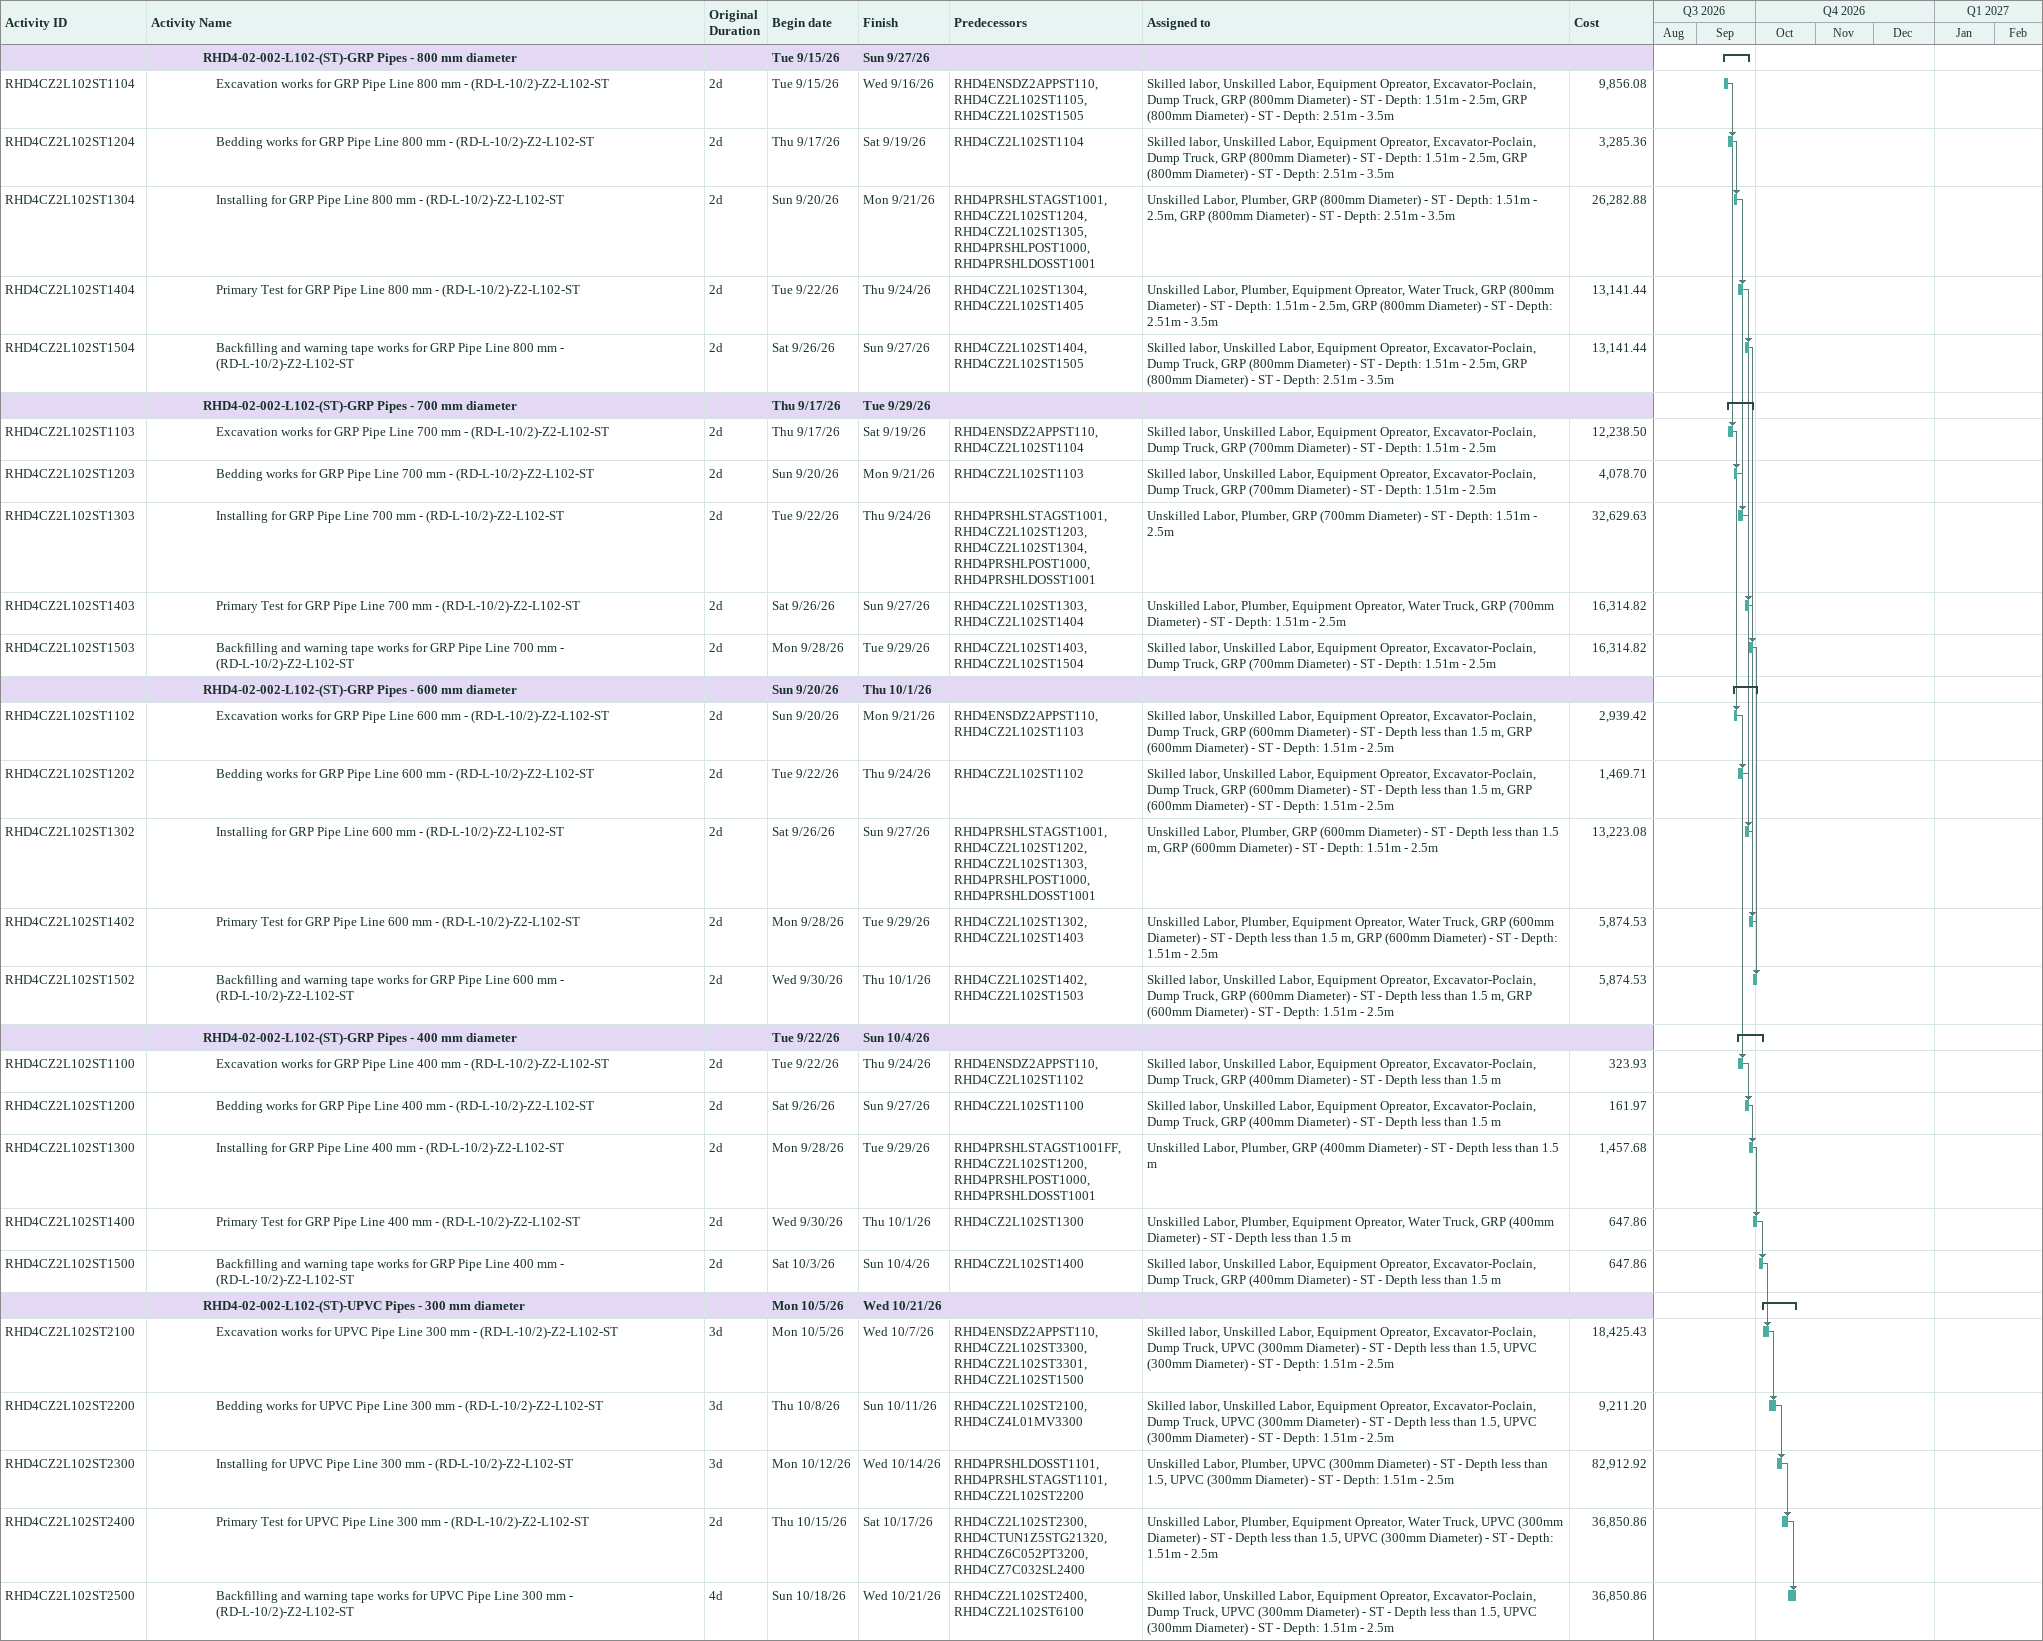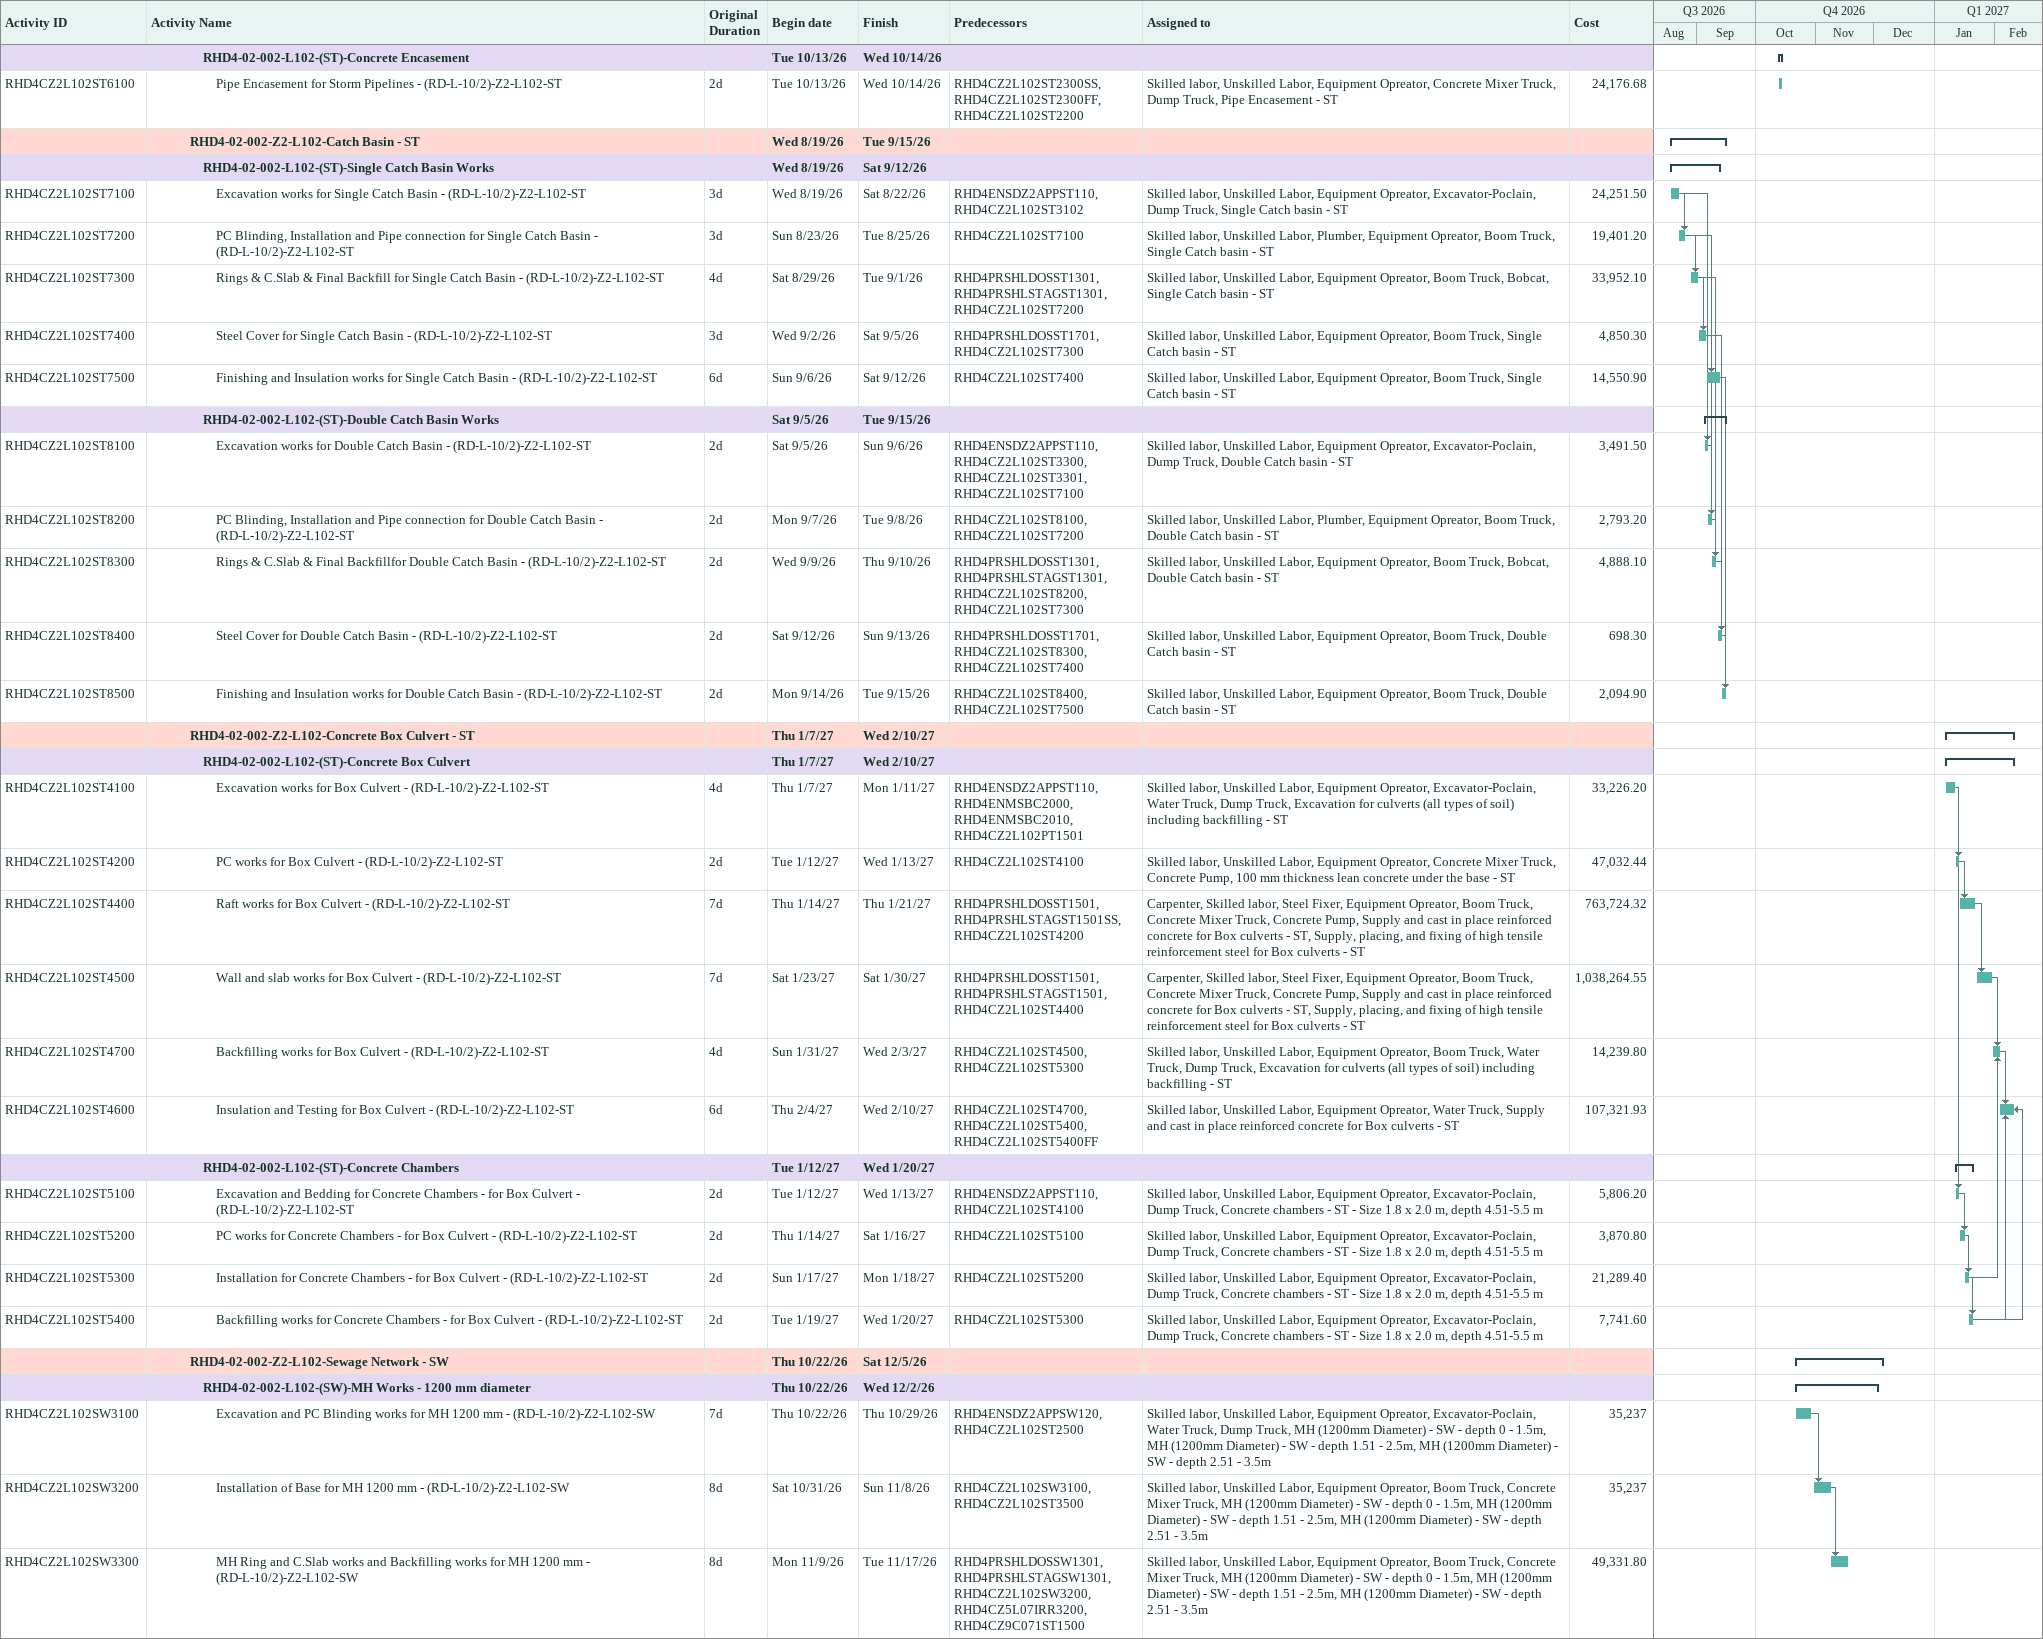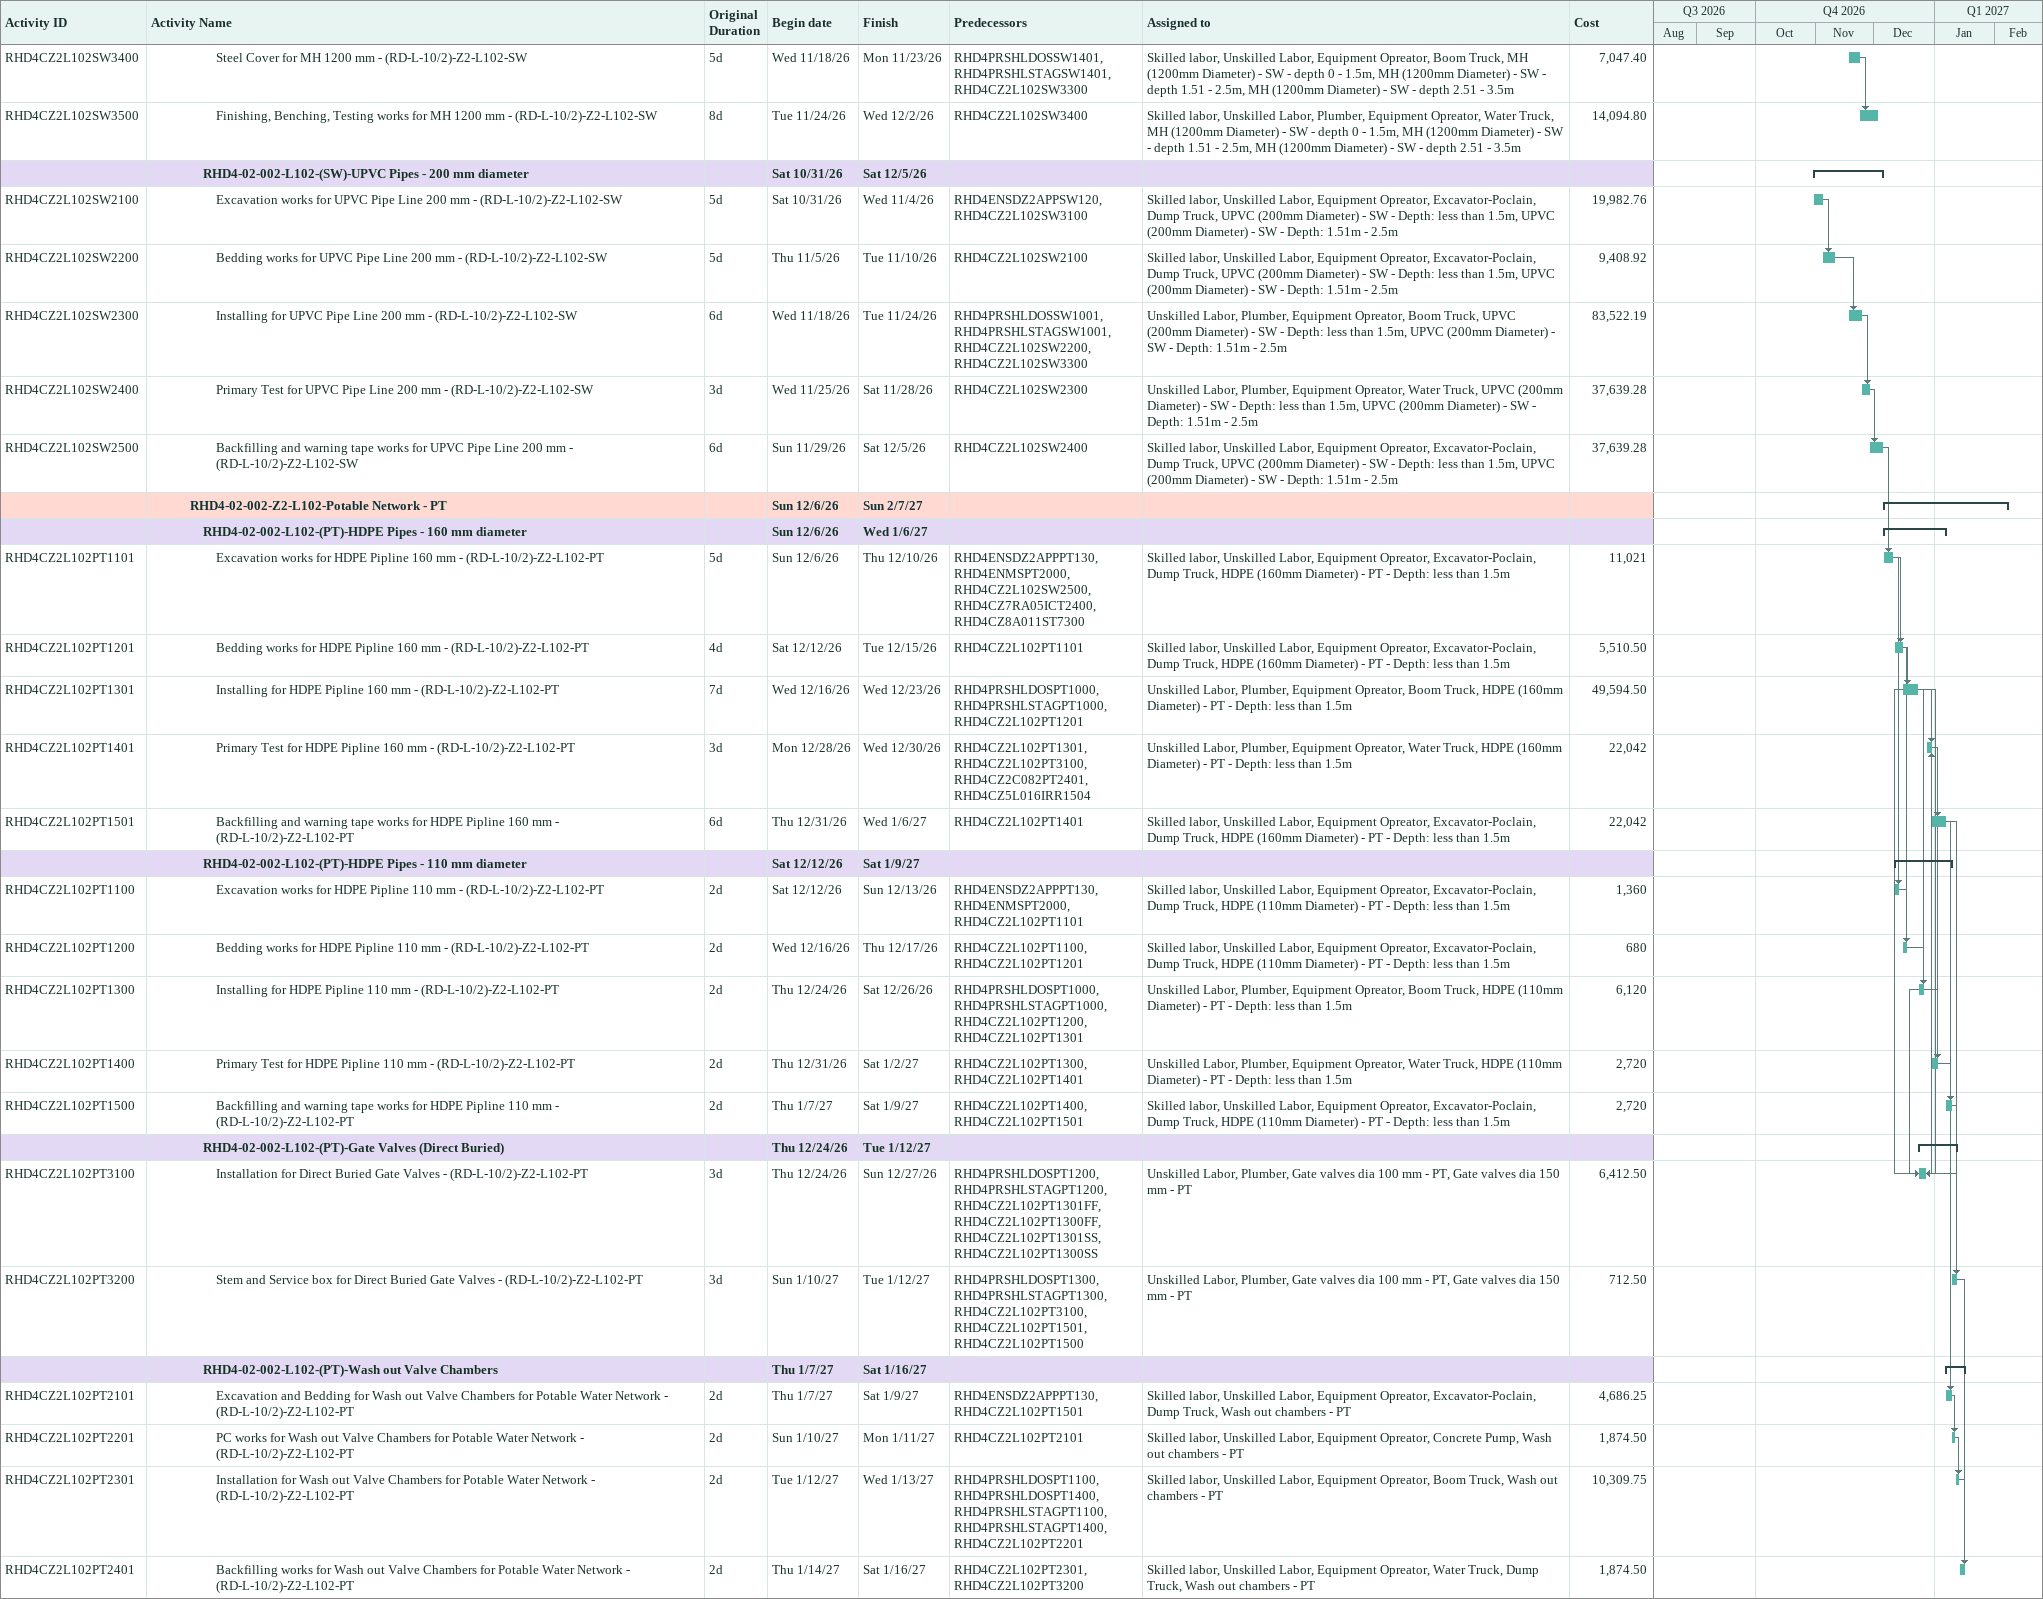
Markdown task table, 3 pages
| ID | Level | Task | Original duration | Start | Finish | Predecessors | Resources | Cost |
|---|---|---|---|---|---|---|---|---|
|  | 5 | **RHD4-02-002-L102-(ST)-GRP Pipes - 800 mm diameter** |  | 2026-09-15 | 2026-09-27 |  |  |  |
| RHD4CZ2L102ST1104 | 6 | Excavation works for GRP Pipe Line 800 mm - (RD-L-10/2)-Z2-L102-ST | 2d | 2026-09-15 | 2026-09-16 | RHD4ENSDZ2APPST110, RHD4CZ2L102ST1105, RHD4CZ2L102ST1505 | Skilled labor, Unskilled Labor, Equipment Opreator, Excavator-Poclain, Dump Truck, GRP (800mm Diameter) - ST - Depth: 1.51m - 2.5m, GRP (800mm Diameter) - ST - Depth: 2.51m - 3.5m | 9856.08 |
| RHD4CZ2L102ST1204 | 6 | Bedding works for GRP Pipe Line 800 mm - (RD-L-10/2)-Z2-L102-ST | 2d | 2026-09-17 | 2026-09-19 | RHD4CZ2L102ST1104 | Skilled labor, Unskilled Labor, Equipment Opreator, Excavator-Poclain, Dump Truck, GRP (800mm Diameter) - ST - Depth: 1.51m - 2.5m, GRP (800mm Diameter) - ST - Depth: 2.51m - 3.5m | 3285.36 |
| RHD4CZ2L102ST1304 | 6 | Installing for GRP Pipe Line 800 mm - (RD-L-10/2)-Z2-L102-ST | 2d | 2026-09-20 | 2026-09-21 | RHD4PRSHLSTAGST1001, RHD4CZ2L102ST1204, RHD4CZ2L102ST1305, RHD4PRSHLPOST1000, RHD4PRSHLDOSST1001 | Unskilled Labor, Plumber, GRP (800mm Diameter) - ST - Depth: 1.51m - 2.5m, GRP (800mm Diameter) - ST - Depth: 2.51m - 3.5m | 26282.88 |
| RHD4CZ2L102ST1404 | 6 | Primary Test for GRP Pipe Line 800 mm - (RD-L-10/2)-Z2-L102-ST | 2d | 2026-09-22 | 2026-09-24 | RHD4CZ2L102ST1304, RHD4CZ2L102ST1405 | Unskilled Labor, Plumber, Equipment Opreator, Water Truck, GRP (800mm Diameter) - ST - Depth: 1.51m - 2.5m, GRP (800mm Diameter) - ST - Depth: 2.51m - 3.5m | 13141.44 |
| RHD4CZ2L102ST1504 | 6 | Backfilling and warning tape works for GRP Pipe Line 800 mm - (RD-L-10/2)-Z2-L102-ST | 2d | 2026-09-26 | 2026-09-27 | RHD4CZ2L102ST1404, RHD4CZ2L102ST1505 | Skilled labor, Unskilled Labor, Equipment Opreator, Excavator-Poclain, Dump Truck, GRP (800mm Diameter) - ST - Depth: 1.51m - 2.5m, GRP (800mm Diameter) - ST - Depth: 2.51m - 3.5m | 13141.44 |
|  | 5 | **RHD4-02-002-L102-(ST)-GRP Pipes - 700 mm diameter** |  | 2026-09-17 | 2026-09-29 |  |  |  |
| RHD4CZ2L102ST1103 | 6 | Excavation works for GRP Pipe Line 700 mm - (RD-L-10/2)-Z2-L102-ST | 2d | 2026-09-17 | 2026-09-19 | RHD4ENSDZ2APPST110, RHD4CZ2L102ST1104 | Skilled labor, Unskilled Labor, Equipment Opreator, Excavator-Poclain, Dump Truck, GRP (700mm Diameter) - ST - Depth: 1.51m - 2.5m | 12238.50 |
| RHD4CZ2L102ST1203 | 6 | Bedding works for GRP Pipe Line 700 mm - (RD-L-10/2)-Z2-L102-ST | 2d | 2026-09-20 | 2026-09-21 | RHD4CZ2L102ST1103 | Skilled labor, Unskilled Labor, Equipment Opreator, Excavator-Poclain, Dump Truck, GRP (700mm Diameter) - ST - Depth: 1.51m - 2.5m | 4078.70 |
| RHD4CZ2L102ST1303 | 6 | Installing for GRP Pipe Line 700 mm - (RD-L-10/2)-Z2-L102-ST | 2d | 2026-09-22 | 2026-09-24 | RHD4PRSHLSTAGST1001, RHD4CZ2L102ST1203, RHD4CZ2L102ST1304, RHD4PRSHLPOST1000, RHD4PRSHLDOSST1001 | Unskilled Labor, Plumber, GRP (700mm Diameter) - ST - Depth: 1.51m - 2.5m | 32629.63 |
| RHD4CZ2L102ST1403 | 6 | Primary Test for GRP Pipe Line 700 mm - (RD-L-10/2)-Z2-L102-ST | 2d | 2026-09-26 | 2026-09-27 | RHD4CZ2L102ST1303, RHD4CZ2L102ST1404 | Unskilled Labor, Plumber, Equipment Opreator, Water Truck, GRP (700mm Diameter) - ST - Depth: 1.51m - 2.5m | 16314.82 |
| RHD4CZ2L102ST1503 | 6 | Backfilling and warning tape works for GRP Pipe Line 700 mm - (RD-L-10/2)-Z2-L102-ST | 2d | 2026-09-28 | 2026-09-29 | RHD4CZ2L102ST1403, RHD4CZ2L102ST1504 | Skilled labor, Unskilled Labor, Equipment Opreator, Excavator-Poclain, Dump Truck, GRP (700mm Diameter) - ST - Depth: 1.51m - 2.5m | 16314.82 |
|  | 5 | **RHD4-02-002-L102-(ST)-GRP Pipes - 600 mm diameter** |  | 2026-09-20 | 2026-10-01 |  |  |  |
| RHD4CZ2L102ST1102 | 6 | Excavation works for GRP Pipe Line 600 mm - (RD-L-10/2)-Z2-L102-ST | 2d | 2026-09-20 | 2026-09-21 | RHD4ENSDZ2APPST110, RHD4CZ2L102ST1103 | Skilled labor, Unskilled Labor, Equipment Opreator, Excavator-Poclain, Dump Truck, GRP (600mm Diameter) - ST - Depth less than 1.5 m, GRP (600mm Diameter) - ST - Depth: 1.51m - 2.5m | 2939.42 |
| RHD4CZ2L102ST1202 | 6 | Bedding works for GRP Pipe Line 600 mm - (RD-L-10/2)-Z2-L102-ST | 2d | 2026-09-22 | 2026-09-24 | RHD4CZ2L102ST1102 | Skilled labor, Unskilled Labor, Equipment Opreator, Excavator-Poclain, Dump Truck, GRP (600mm Diameter) - ST - Depth less than 1.5 m, GRP (600mm Diameter) - ST - Depth: 1.51m - 2.5m | 1469.71 |
| RHD4CZ2L102ST1302 | 6 | Installing for GRP Pipe Line 600 mm - (RD-L-10/2)-Z2-L102-ST | 2d | 2026-09-26 | 2026-09-27 | RHD4PRSHLSTAGST1001, RHD4CZ2L102ST1202, RHD4CZ2L102ST1303, RHD4PRSHLPOST1000, RHD4PRSHLDOSST1001 | Unskilled Labor, Plumber, GRP (600mm Diameter) - ST - Depth less than 1.5 m, GRP (600mm Diameter) - ST - Depth: 1.51m - 2.5m | 13223.08 |
| RHD4CZ2L102ST1402 | 6 | Primary Test for GRP Pipe Line 600 mm - (RD-L-10/2)-Z2-L102-ST | 2d | 2026-09-28 | 2026-09-29 | RHD4CZ2L102ST1302, RHD4CZ2L102ST1403 | Unskilled Labor, Plumber, Equipment Opreator, Water Truck, GRP (600mm Diameter) - ST - Depth less than 1.5 m, GRP (600mm Diameter) - ST - Depth: 1.51m - 2.5m | 5874.53 |
| RHD4CZ2L102ST1502 | 6 | Backfilling and warning tape works for GRP Pipe Line 600 mm - (RD-L-10/2)-Z2-L102-ST | 2d | 2026-09-30 | 2026-10-01 | RHD4CZ2L102ST1402, RHD4CZ2L102ST1503 | Skilled labor, Unskilled Labor, Equipment Opreator, Excavator-Poclain, Dump Truck, GRP (600mm Diameter) - ST - Depth less than 1.5 m, GRP (600mm Diameter) - ST - Depth: 1.51m - 2.5m | 5874.53 |
|  | 5 | **RHD4-02-002-L102-(ST)-GRP Pipes - 400 mm diameter** |  | 2026-09-22 | 2026-10-04 |  |  |  |
| RHD4CZ2L102ST1100 | 6 | Excavation works for GRP Pipe Line 400 mm - (RD-L-10/2)-Z2-L102-ST | 2d | 2026-09-22 | 2026-09-24 | RHD4ENSDZ2APPST110, RHD4CZ2L102ST1102 | Skilled labor, Unskilled Labor, Equipment Opreator, Excavator-Poclain, Dump Truck, GRP (400mm Diameter) - ST - Depth less than 1.5 m | 323.93 |
| RHD4CZ2L102ST1200 | 6 | Bedding works for GRP Pipe Line 400 mm - (RD-L-10/2)-Z2-L102-ST | 2d | 2026-09-26 | 2026-09-27 | RHD4CZ2L102ST1100 | Skilled labor, Unskilled Labor, Equipment Opreator, Excavator-Poclain, Dump Truck, GRP (400mm Diameter) - ST - Depth less than 1.5 m | 161.97 |
| RHD4CZ2L102ST1300 | 6 | Installing for GRP Pipe Line 400 mm - (RD-L-10/2)-Z2-L102-ST | 2d | 2026-09-28 | 2026-09-29 | RHD4PRSHLSTAGST1001FF, RHD4CZ2L102ST1200, RHD4PRSHLPOST1000, RHD4PRSHLDOSST1001 | Unskilled Labor, Plumber, GRP (400mm Diameter) - ST - Depth less than 1.5 m | 1457.68 |
| RHD4CZ2L102ST1400 | 6 | Primary Test for GRP Pipe Line 400 mm - (RD-L-10/2)-Z2-L102-ST | 2d | 2026-09-30 | 2026-10-01 | RHD4CZ2L102ST1300 | Unskilled Labor, Plumber, Equipment Opreator, Water Truck, GRP (400mm Diameter) - ST - Depth less than 1.5 m | 647.86 |
| RHD4CZ2L102ST1500 | 6 | Backfilling and warning tape works for GRP Pipe Line 400 mm - (RD-L-10/2)-Z2-L102-ST | 2d | 2026-10-03 | 2026-10-04 | RHD4CZ2L102ST1400 | Skilled labor, Unskilled Labor, Equipment Opreator, Excavator-Poclain, Dump Truck, GRP (400mm Diameter) - ST - Depth less than 1.5 m | 647.86 |
|  | 5 | **RHD4-02-002-L102-(ST)-UPVC Pipes - 300 mm diameter** |  | 2026-10-05 | 2026-10-21 |  |  |  |
| RHD4CZ2L102ST2100 | 6 | Excavation works for UPVC Pipe Line 300 mm - (RD-L-10/2)-Z2-L102-ST | 3d | 2026-10-05 | 2026-10-07 | RHD4ENSDZ2APPST110, RHD4CZ2L102ST3300, RHD4CZ2L102ST3301, RHD4CZ2L102ST1500 | Skilled labor, Unskilled Labor, Equipment Opreator, Excavator-Poclain, Dump Truck, UPVC (300mm Diameter) - ST - Depth less than 1.5, UPVC (300mm Diameter) - ST - Depth: 1.51m - 2.5m | 18425.43 |
| RHD4CZ2L102ST2200 | 6 | Bedding works for UPVC Pipe Line 300 mm - (RD-L-10/2)-Z2-L102-ST | 3d | 2026-10-08 | 2026-10-11 | RHD4CZ2L102ST2100, RHD4CZ4L01MV3300 | Skilled labor, Unskilled Labor, Equipment Opreator, Excavator-Poclain, Dump Truck, UPVC (300mm Diameter) - ST - Depth less than 1.5, UPVC (300mm Diameter) - ST - Depth: 1.51m - 2.5m | 9211.20 |
| RHD4CZ2L102ST2300 | 6 | Installing for UPVC Pipe Line 300 mm - (RD-L-10/2)-Z2-L102-ST | 3d | 2026-10-12 | 2026-10-14 | RHD4PRSHLDOSST1101, RHD4PRSHLSTAGST1101, RHD4CZ2L102ST2200 | Unskilled Labor, Plumber, UPVC (300mm Diameter) - ST - Depth less than 1.5, UPVC (300mm Diameter) - ST - Depth: 1.51m - 2.5m | 82912.92 |
| RHD4CZ2L102ST2400 | 6 | Primary Test for UPVC Pipe Line 300 mm - (RD-L-10/2)-Z2-L102-ST | 2d | 2026-10-15 | 2026-10-17 | RHD4CZ2L102ST2300, RHD4CTUN1Z5STG21320, RHD4CZ6C052PT3200, RHD4CZ7C032SL2400 | Unskilled Labor, Plumber, Equipment Opreator, Water Truck, UPVC (300mm Diameter) - ST - Depth less than 1.5, UPVC (300mm Diameter) - ST - Depth: 1.51m - 2.5m | 36850.86 |
| RHD4CZ2L102ST2500 | 6 | Backfilling and warning tape works for UPVC Pipe Line 300 mm - (RD-L-10/2)-Z2-L102-ST | 4d | 2026-10-18 | 2026-10-21 | RHD4CZ2L102ST2400, RHD4CZ2L102ST6100 | Skilled labor, Unskilled Labor, Equipment Opreator, Excavator-Poclain, Dump Truck, UPVC (300mm Diameter) - ST - Depth less than 1.5, UPVC (300mm Diameter) - ST - Depth: 1.51m - 2.5m | 36850.86 |
|  | 5 | **RHD4-02-002-L102-(ST)-Concrete Encasement** |  | 2026-10-13 | 2026-10-14 |  |  |  |
| RHD4CZ2L102ST6100 | 6 | Pipe Encasement for Storm Pipelines - (RD-L-10/2)-Z2-L102-ST | 2d | 2026-10-13 | 2026-10-14 | RHD4CZ2L102ST2300SS, RHD4CZ2L102ST2300FF, RHD4CZ2L102ST2200 | Skilled labor, Unskilled Labor, Equipment Opreator, Concrete Mixer Truck, Dump Truck, Pipe Encasement - ST | 24176.68 |
|  | 4 | **RHD4-02-002-Z2-L102-Catch Basin - ST** |  | 2026-08-19 | 2026-09-15 |  |  |  |
|  | 5 | **RHD4-02-002-L102-(ST)-Single Catch Basin Works** |  | 2026-08-19 | 2026-09-12 |  |  |  |
| RHD4CZ2L102ST7100 | 6 | Excavation works for Single Catch Basin - (RD-L-10/2)-Z2-L102-ST | 3d | 2026-08-19 | 2026-08-22 | RHD4ENSDZ2APPST110, RHD4CZ2L102ST3102 | Skilled labor, Unskilled Labor, Equipment Opreator, Excavator-Poclain, Dump Truck, Single Catch basin - ST | 24251.50 |
| RHD4CZ2L102ST7200 | 6 | PC Blinding, Installation and Pipe connection for Single Catch Basin - (RD-L-10/2)-Z2-L102-ST | 3d | 2026-08-23 | 2026-08-25 | RHD4CZ2L102ST7100 | Skilled labor, Unskilled Labor, Plumber, Equipment Opreator, Boom Truck, Single Catch basin - ST | 19401.20 |
| RHD4CZ2L102ST7300 | 6 | Rings & C.Slab & Final Backfill for Single Catch Basin - (RD-L-10/2)-Z2-L102-ST | 4d | 2026-08-29 | 2026-09-01 | RHD4PRSHLDOSST1301, RHD4PRSHLSTAGST1301, RHD4CZ2L102ST7200 | Skilled labor, Unskilled Labor, Equipment Opreator, Boom Truck, Bobcat, Single Catch basin - ST | 33952.10 |
| RHD4CZ2L102ST7400 | 6 | Steel Cover for Single Catch Basin - (RD-L-10/2)-Z2-L102-ST | 3d | 2026-09-02 | 2026-09-05 | RHD4PRSHLDOSST1701, RHD4CZ2L102ST7300 | Skilled labor, Unskilled Labor, Equipment Opreator, Boom Truck, Single Catch basin - ST | 4850.30 |
| RHD4CZ2L102ST7500 | 6 | Finishing and Insulation works for Single Catch Basin - (RD-L-10/2)-Z2-L102-ST | 6d | 2026-09-06 | 2026-09-12 | RHD4CZ2L102ST7400 | Skilled labor, Unskilled Labor, Equipment Opreator, Boom Truck, Single Catch basin - ST | 14550.90 |
|  | 5 | **RHD4-02-002-L102-(ST)-Double Catch Basin Works** |  | 2026-09-05 | 2026-09-15 |  |  |  |
| RHD4CZ2L102ST8100 | 6 | Excavation works for Double Catch Basin - (RD-L-10/2)-Z2-L102-ST | 2d | 2026-09-05 | 2026-09-06 | RHD4ENSDZ2APPST110, RHD4CZ2L102ST3300, RHD4CZ2L102ST3301, RHD4CZ2L102ST7100 | Skilled labor, Unskilled Labor, Equipment Opreator, Excavator-Poclain, Dump Truck, Double Catch basin - ST | 3491.50 |
| RHD4CZ2L102ST8200 | 6 | PC Blinding, Installation and Pipe connection for Double Catch Basin - (RD-L-10/2)-Z2-L102-ST | 2d | 2026-09-07 | 2026-09-08 | RHD4CZ2L102ST8100, RHD4CZ2L102ST7200 | Skilled labor, Unskilled Labor, Plumber, Equipment Opreator, Boom Truck, Double Catch basin - ST | 2793.20 |
| RHD4CZ2L102ST8300 | 6 | Rings & C.Slab & Final Backfillfor Double Catch Basin - (RD-L-10/2)-Z2-L102-ST | 2d | 2026-09-09 | 2026-09-10 | RHD4PRSHLDOSST1301, RHD4PRSHLSTAGST1301, RHD4CZ2L102ST8200, RHD4CZ2L102ST7300 | Skilled labor, Unskilled Labor, Equipment Opreator, Boom Truck, Bobcat, Double Catch basin - ST | 4888.10 |
| RHD4CZ2L102ST8400 | 6 | Steel Cover for Double Catch Basin - (RD-L-10/2)-Z2-L102-ST | 2d | 2026-09-12 | 2026-09-13 | RHD4PRSHLDOSST1701, RHD4CZ2L102ST8300, RHD4CZ2L102ST7400 | Skilled labor, Unskilled Labor, Equipment Opreator, Boom Truck, Double Catch basin - ST | 698.30 |
| RHD4CZ2L102ST8500 | 6 | Finishing and Insulation works for Double Catch Basin - (RD-L-10/2)-Z2-L102-ST | 2d | 2026-09-14 | 2026-09-15 | RHD4CZ2L102ST8400, RHD4CZ2L102ST7500 | Skilled labor, Unskilled Labor, Equipment Opreator, Boom Truck, Double Catch basin - ST | 2094.90 |
|  | 4 | **RHD4-02-002-Z2-L102-Concrete Box Culvert - ST** |  | 2027-01-07 | 2027-02-10 |  |  |  |
|  | 5 | **RHD4-02-002-L102-(ST)-Concrete Box Culvert** |  | 2027-01-07 | 2027-02-10 |  |  |  |
| RHD4CZ2L102ST4100 | 6 | Excavation works for Box Culvert - (RD-L-10/2)-Z2-L102-ST | 4d | 2027-01-07 | 2027-01-11 | RHD4ENSDZ2APPST110, RHD4ENMSBC2000, RHD4ENMSBC2010, RHD4CZ2L102PT1501 | Skilled labor, Unskilled Labor, Equipment Opreator, Excavator-Poclain, Water Truck, Dump Truck, Excavation for culverts (all types of soil) including backfilling - ST | 33226.20 |
| RHD4CZ2L102ST4200 | 6 | PC works for Box Culvert - (RD-L-10/2)-Z2-L102-ST | 2d | 2027-01-12 | 2027-01-13 | RHD4CZ2L102ST4100 | Skilled labor, Unskilled Labor, Equipment Opreator, Concrete Mixer Truck, Concrete Pump, 100 mm thickness lean concrete under the base - ST | 47032.44 |
| RHD4CZ2L102ST4400 | 6 | Raft works for Box Culvert - (RD-L-10/2)-Z2-L102-ST | 7d | 2027-01-14 | 2027-01-21 | RHD4PRSHLDOSST1501, RHD4PRSHLSTAGST1501SS, RHD4CZ2L102ST4200 | Carpenter, Skilled labor, Steel Fixer, Equipment Opreator, Boom Truck, Concrete Mixer Truck, Concrete Pump, Supply and cast in place reinforced concrete for Box culverts - ST, Supply, placing, and fixing of high tensile reinforcement steel for Box culverts - ST | 763724.32 |
| RHD4CZ2L102ST4500 | 6 | Wall and slab works for Box Culvert - (RD-L-10/2)-Z2-L102-ST | 7d | 2027-01-23 | 2027-01-30 | RHD4PRSHLDOSST1501, RHD4PRSHLSTAGST1501, RHD4CZ2L102ST4400 | Carpenter, Skilled labor, Steel Fixer, Equipment Opreator, Boom Truck, Concrete Mixer Truck, Concrete Pump, Supply and cast in place reinforced concrete for Box culverts - ST, Supply, placing, and fixing of high tensile reinforcement steel for Box culverts - ST | 1038264.55 |
| RHD4CZ2L102ST4700 | 6 | Backfilling works for Box Culvert - (RD-L-10/2)-Z2-L102-ST | 4d | 2027-01-31 | 2027-02-03 | RHD4CZ2L102ST4500, RHD4CZ2L102ST5300 | Skilled labor, Unskilled Labor, Equipment Opreator, Boom Truck, Water Truck, Dump Truck, Excavation for culverts (all types of soil) including backfilling - ST | 14239.80 |
| RHD4CZ2L102ST4600 | 6 | Insulation and Testing for Box Culvert - (RD-L-10/2)-Z2-L102-ST | 6d | 2027-02-04 | 2027-02-10 | RHD4CZ2L102ST4700, RHD4CZ2L102ST5400, RHD4CZ2L102ST5400FF | Skilled labor, Unskilled Labor, Equipment Opreator, Water Truck, Supply and cast in place reinforced concrete for Box culverts - ST | 107321.93 |
|  | 5 | **RHD4-02-002-L102-(ST)-Concrete Chambers** |  | 2027-01-12 | 2027-01-20 |  |  |  |
| RHD4CZ2L102ST5100 | 6 | Excavation and Bedding for Concrete Chambers - for Box Culvert - (RD-L-10/2)-Z2-L102-ST | 2d | 2027-01-12 | 2027-01-13 | RHD4ENSDZ2APPST110, RHD4CZ2L102ST4100 | Skilled labor, Unskilled Labor, Equipment Opreator, Excavator-Poclain, Dump Truck, Concrete chambers - ST - Size 1.8 x 2.0 m, depth 4.51-5.5 m | 5806.20 |
| RHD4CZ2L102ST5200 | 6 | PC works for Concrete Chambers - for Box Culvert - (RD-L-10/2)-Z2-L102-ST | 2d | 2027-01-14 | 2027-01-16 | RHD4CZ2L102ST5100 | Skilled labor, Unskilled Labor, Equipment Opreator, Excavator-Poclain, Dump Truck, Concrete chambers - ST - Size 1.8 x 2.0 m, depth 4.51-5.5 m | 3870.80 |
| RHD4CZ2L102ST5300 | 6 | Installation for Concrete Chambers - for Box Culvert - (RD-L-10/2)-Z2-L102-ST | 2d | 2027-01-17 | 2027-01-18 | RHD4CZ2L102ST5200 | Skilled labor, Unskilled Labor, Equipment Opreator, Excavator-Poclain, Dump Truck, Concrete chambers - ST - Size 1.8 x 2.0 m, depth 4.51-5.5 m | 21289.40 |
| RHD4CZ2L102ST5400 | 6 | Backfilling works for Concrete Chambers - for Box Culvert - (RD-L-10/2)-Z2-L102-ST | 2d | 2027-01-19 | 2027-01-20 | RHD4CZ2L102ST5300 | Skilled labor, Unskilled Labor, Equipment Opreator, Excavator-Poclain, Dump Truck, Concrete chambers - ST - Size 1.8 x 2.0 m, depth 4.51-5.5 m | 7741.60 |
|  | 4 | **RHD4-02-002-Z2-L102-Sewage Network - SW** |  | 2026-10-22 | 2026-12-05 |  |  |  |
|  | 5 | **RHD4-02-002-L102-(SW)-MH Works - 1200 mm diameter** |  | 2026-10-22 | 2026-12-02 |  |  |  |
| RHD4CZ2L102SW3100 | 6 | Excavation and PC Blinding works for MH 1200 mm - (RD-L-10/2)-Z2-L102-SW | 7d | 2026-10-22 | 2026-10-29 | RHD4ENSDZ2APPSW120, RHD4CZ2L102ST2500 | Skilled labor, Unskilled Labor, Equipment Opreator, Excavator-Poclain, Water Truck, Dump Truck, MH (1200mm Diameter) - SW - depth 0 - 1.5m, MH (1200mm Diameter) - SW - depth 1.51 - 2.5m, MH (1200mm Diameter) - SW - depth 2.51 - 3.5m | 35237 |
| RHD4CZ2L102SW3200 | 6 | Installation of Base for MH 1200 mm - (RD-L-10/2)-Z2-L102-SW | 8d | 2026-10-31 | 2026-11-08 | RHD4CZ2L102SW3100, RHD4CZ2L102ST3500 | Skilled labor, Unskilled Labor, Equipment Opreator, Boom Truck, Concrete Mixer Truck, MH (1200mm Diameter) - SW - depth 0 - 1.5m, MH (1200mm Diameter) - SW - depth 1.51 - 2.5m, MH (1200mm Diameter) - SW - depth 2.51 - 3.5m | 35237 |
| RHD4CZ2L102SW3300 | 6 | MH Ring and C.Slab works and Backfilling works for MH 1200 mm - (RD-L-10/2)-Z2-L102-SW | 8d | 2026-11-09 | 2026-11-17 | RHD4PRSHLDOSSW1301, RHD4PRSHLSTAGSW1301, RHD4CZ2L102SW3200, RHD4CZ5L07IRR3200, RHD4CZ9C071ST1500 | Skilled labor, Unskilled Labor, Equipment Opreator, Boom Truck, Concrete Mixer Truck, MH (1200mm Diameter) - SW - depth 0 - 1.5m, MH (1200mm Diameter) - SW - depth 1.51 - 2.5m, MH (1200mm Diameter) - SW - depth 2.51 - 3.5m | 49331.80 |
| RHD4CZ2L102SW3400 | 6 | Steel Cover for MH 1200 mm - (RD-L-10/2)-Z2-L102-SW | 5d | 2026-11-18 | 2026-11-23 | RHD4PRSHLDOSSW1401, RHD4PRSHLSTAGSW1401, RHD4CZ2L102SW3300 | Skilled labor, Unskilled Labor, Equipment Opreator, Boom Truck, MH (1200mm Diameter) - SW - depth 0 - 1.5m, MH (1200mm Diameter) - SW - depth 1.51 - 2.5m, MH (1200mm Diameter) - SW - depth 2.51 - 3.5m | 7047.40 |
| RHD4CZ2L102SW3500 | 6 | Finishing, Benching, Testing works for MH 1200 mm - (RD-L-10/2)-Z2-L102-SW | 8d | 2026-11-24 | 2026-12-02 | RHD4CZ2L102SW3400 | Skilled labor, Unskilled Labor, Plumber, Equipment Opreator, Water Truck, MH (1200mm Diameter) - SW - depth 0 - 1.5m, MH (1200mm Diameter) - SW - depth 1.51 - 2.5m, MH (1200mm Diameter) - SW - depth 2.51 - 3.5m | 14094.80 |
|  | 5 | **RHD4-02-002-L102-(SW)-UPVC Pipes - 200 mm diameter** |  | 2026-10-31 | 2026-12-05 |  |  |  |
| RHD4CZ2L102SW2100 | 6 | Excavation works for UPVC Pipe Line 200 mm - (RD-L-10/2)-Z2-L102-SW | 5d | 2026-10-31 | 2026-11-04 | RHD4ENSDZ2APPSW120, RHD4CZ2L102SW3100 | Skilled labor, Unskilled Labor, Equipment Opreator, Excavator-Poclain, Dump Truck, UPVC (200mm Diameter) - SW - Depth: less than 1.5m, UPVC (200mm Diameter) - SW - Depth: 1.51m - 2.5m | 19982.76 |
| RHD4CZ2L102SW2200 | 6 | Bedding works for UPVC Pipe Line 200 mm - (RD-L-10/2)-Z2-L102-SW | 5d | 2026-11-05 | 2026-11-10 | RHD4CZ2L102SW2100 | Skilled labor, Unskilled Labor, Equipment Opreator, Excavator-Poclain, Dump Truck, UPVC (200mm Diameter) - SW - Depth: less than 1.5m, UPVC (200mm Diameter) - SW - Depth: 1.51m - 2.5m | 9408.92 |
| RHD4CZ2L102SW2300 | 6 | Installing for UPVC Pipe Line 200 mm - (RD-L-10/2)-Z2-L102-SW | 6d | 2026-11-18 | 2026-11-24 | RHD4PRSHLDOSSW1001, RHD4PRSHLSTAGSW1001, RHD4CZ2L102SW2200, RHD4CZ2L102SW3300 | Unskilled Labor, Plumber, Equipment Opreator, Boom Truck, UPVC (200mm Diameter) - SW - Depth: less than 1.5m, UPVC (200mm Diameter) - SW - Depth: 1.51m - 2.5m | 83522.19 |
| RHD4CZ2L102SW2400 | 6 | Primary Test for UPVC Pipe Line 200 mm - (RD-L-10/2)-Z2-L102-SW | 3d | 2026-11-25 | 2026-11-28 | RHD4CZ2L102SW2300 | Unskilled Labor, Plumber, Equipment Opreator, Water Truck, UPVC (200mm Diameter) - SW - Depth: less than 1.5m, UPVC (200mm Diameter) - SW - Depth: 1.51m - 2.5m | 37639.28 |
| RHD4CZ2L102SW2500 | 6 | Backfilling and warning tape works for UPVC Pipe Line 200 mm - (RD-L-10/2)-Z2-L102-SW | 6d | 2026-11-29 | 2026-12-05 | RHD4CZ2L102SW2400 | Skilled labor, Unskilled Labor, Equipment Opreator, Excavator-Poclain, Dump Truck, UPVC (200mm Diameter) - SW - Depth: less than 1.5m, UPVC (200mm Diameter) - SW - Depth: 1.51m - 2.5m | 37639.28 |
|  | 4 | **RHD4-02-002-Z2-L102-Potable Network - PT** |  | 2026-12-06 | 2027-02-07 |  |  |  |
|  | 5 | **RHD4-02-002-L102-(PT)-HDPE Pipes - 160 mm diameter** |  | 2026-12-06 | 2027-01-06 |  |  |  |
| RHD4CZ2L102PT1101 | 6 | Excavation works for HDPE Pipline 160 mm - (RD-L-10/2)-Z2-L102-PT | 5d | 2026-12-06 | 2026-12-10 | RHD4ENSDZ2APPPT130, RHD4ENMSPT2000, RHD4CZ2L102SW2500, RHD4CZ7RA05ICT2400, RHD4CZ8A011ST7300 | Skilled labor, Unskilled Labor, Equipment Opreator, Excavator-Poclain, Dump Truck, HDPE (160mm Diameter) - PT - Depth: less than 1.5m | 11021 |
| RHD4CZ2L102PT1201 | 6 | Bedding works for HDPE Pipline 160 mm - (RD-L-10/2)-Z2-L102-PT | 4d | 2026-12-12 | 2026-12-15 | RHD4CZ2L102PT1101 | Skilled labor, Unskilled Labor, Equipment Opreator, Excavator-Poclain, Dump Truck, HDPE (160mm Diameter) - PT - Depth: less than 1.5m | 5510.50 |
| RHD4CZ2L102PT1301 | 6 | Installing for HDPE Pipline 160 mm - (RD-L-10/2)-Z2-L102-PT | 7d | 2026-12-16 | 2026-12-23 | RHD4PRSHLDOSPT1000, RHD4PRSHLSTAGPT1000, RHD4CZ2L102PT1201 | Unskilled Labor, Plumber, Equipment Opreator, Boom Truck, HDPE (160mm Diameter) - PT - Depth: less than 1.5m | 49594.50 |
| RHD4CZ2L102PT1401 | 6 | Primary Test for HDPE Pipline 160 mm - (RD-L-10/2)-Z2-L102-PT | 3d | 2026-12-28 | 2026-12-30 | RHD4CZ2L102PT1301, RHD4CZ2L102PT3100, RHD4CZ2C082PT2401, RHD4CZ5L016IRR1504 | Unskilled Labor, Plumber, Equipment Opreator, Water Truck, HDPE (160mm Diameter) - PT - Depth: less than 1.5m | 22042 |
| RHD4CZ2L102PT1501 | 6 | Backfilling and warning tape works for HDPE Pipline 160 mm - (RD-L-10/2)-Z2-L102-PT | 6d | 2026-12-31 | 2027-01-06 | RHD4CZ2L102PT1401 | Skilled labor, Unskilled Labor, Equipment Opreator, Excavator-Poclain, Dump Truck, HDPE (160mm Diameter) - PT - Depth: less than 1.5m | 22042 |
|  | 5 | **RHD4-02-002-L102-(PT)-HDPE Pipes - 110 mm diameter** |  | 2026-12-12 | 2027-01-09 |  |  |  |
| RHD4CZ2L102PT1100 | 6 | Excavation works for HDPE Pipline 110 mm - (RD-L-10/2)-Z2-L102-PT | 2d | 2026-12-12 | 2026-12-13 | RHD4ENSDZ2APPPT130, RHD4ENMSPT2000, RHD4CZ2L102PT1101 | Skilled labor, Unskilled Labor, Equipment Opreator, Excavator-Poclain, Dump Truck, HDPE (110mm Diameter) - PT - Depth: less than 1.5m | 1360 |
| RHD4CZ2L102PT1200 | 6 | Bedding works for HDPE Pipline 110 mm - (RD-L-10/2)-Z2-L102-PT | 2d | 2026-12-16 | 2026-12-17 | RHD4CZ2L102PT1100, RHD4CZ2L102PT1201 | Skilled labor, Unskilled Labor, Equipment Opreator, Excavator-Poclain, Dump Truck, HDPE (110mm Diameter) - PT - Depth: less than 1.5m | 680 |
| RHD4CZ2L102PT1300 | 6 | Installing for HDPE Pipline 110 mm - (RD-L-10/2)-Z2-L102-PT | 2d | 2026-12-24 | 2026-12-26 | RHD4PRSHLDOSPT1000, RHD4PRSHLSTAGPT1000, RHD4CZ2L102PT1200, RHD4CZ2L102PT1301 | Unskilled Labor, Plumber, Equipment Opreator, Boom Truck, HDPE (110mm Diameter) - PT - Depth: less than 1.5m | 6120 |
| RHD4CZ2L102PT1400 | 6 | Primary Test for HDPE Pipline 110 mm - (RD-L-10/2)-Z2-L102-PT | 2d | 2026-12-31 | 2027-01-02 | RHD4CZ2L102PT1300, RHD4CZ2L102PT1401 | Unskilled Labor, Plumber, Equipment Opreator, Water Truck, HDPE (110mm Diameter) - PT - Depth: less than 1.5m | 2720 |
| RHD4CZ2L102PT1500 | 6 | Backfilling and warning tape works for HDPE Pipline 110 mm - (RD-L-10/2)-Z2-L102-PT | 2d | 2027-01-07 | 2027-01-09 | RHD4CZ2L102PT1400, RHD4CZ2L102PT1501 | Skilled labor, Unskilled Labor, Equipment Opreator, Excavator-Poclain, Dump Truck, HDPE (110mm Diameter) - PT - Depth: less than 1.5m | 2720 |
|  | 5 | **RHD4-02-002-L102-(PT)-Gate Valves (Direct Buried)** |  | 2026-12-24 | 2027-01-12 |  |  |  |
| RHD4CZ2L102PT3100 | 6 | Installation for Direct Buried Gate Valves - (RD-L-10/2)-Z2-L102-PT | 3d | 2026-12-24 | 2026-12-27 | RHD4PRSHLDOSPT1200, RHD4PRSHLSTAGPT1200, RHD4CZ2L102PT1301FF, RHD4CZ2L102PT1300FF, RHD4CZ2L102PT1301SS, RHD4CZ2L102PT1300SS | Unskilled Labor, Plumber, Gate valves dia 100 mm - PT, Gate valves dia 150 mm - PT | 6412.50 |
| RHD4CZ2L102PT3200 | 6 | Stem and Service box for Direct Buried Gate Valves - (RD-L-10/2)-Z2-L102-PT | 3d | 2027-01-10 | 2027-01-12 | RHD4PRSHLDOSPT1300, RHD4PRSHLSTAGPT1300, RHD4CZ2L102PT3100, RHD4CZ2L102PT1501, RHD4CZ2L102PT1500 | Unskilled Labor, Plumber, Gate valves dia 100 mm - PT, Gate valves dia 150 mm - PT | 712.50 |
|  | 5 | **RHD4-02-002-L102-(PT)-Wash out Valve Chambers** |  | 2027-01-07 | 2027-01-16 |  |  |  |
| RHD4CZ2L102PT2101 | 6 | Excavation and Bedding for Wash out Valve Chambers for Potable Water Network - (RD-L-10/2)-Z2-L102-PT | 2d | 2027-01-07 | 2027-01-09 | RHD4ENSDZ2APPPT130, RHD4CZ2L102PT1501 | Skilled labor, Unskilled Labor, Equipment Opreator, Excavator-Poclain, Dump Truck, Wash out chambers - PT | 4686.25 |
| RHD4CZ2L102PT2201 | 6 | PC works for Wash out Valve Chambers for Potable Water Network - (RD-L-10/2)-Z2-L102-PT | 2d | 2027-01-10 | 2027-01-11 | RHD4CZ2L102PT2101 | Skilled labor, Unskilled Labor, Equipment Opreator, Concrete Pump, Wash out chambers - PT | 1874.50 |
| RHD4CZ2L102PT2301 | 6 | Installation for Wash out Valve Chambers for Potable Water Network - (RD-L-10/2)-Z2-L102-PT | 2d | 2027-01-12 | 2027-01-13 | RHD4PRSHLDOSPT1100, RHD4PRSHLDOSPT1400, RHD4PRSHLSTAGPT1100, RHD4PRSHLSTAGPT1400, RHD4CZ2L102PT2201 | Skilled labor, Unskilled Labor, Equipment Opreator, Boom Truck, Wash out chambers - PT | 10309.75 |
| RHD4CZ2L102PT2401 | 6 | Backfilling works for Wash out Valve Chambers for Potable Water Network - (RD-L-10/2)-Z2-L102-PT | 2d | 2027-01-14 | 2027-01-16 | RHD4CZ2L102PT2301, RHD4CZ2L102PT3200 | Skilled labor, Unskilled Labor, Equipment Opreator, Water Truck, Dump Truck, Wash out chambers - PT | 1874.50 |
